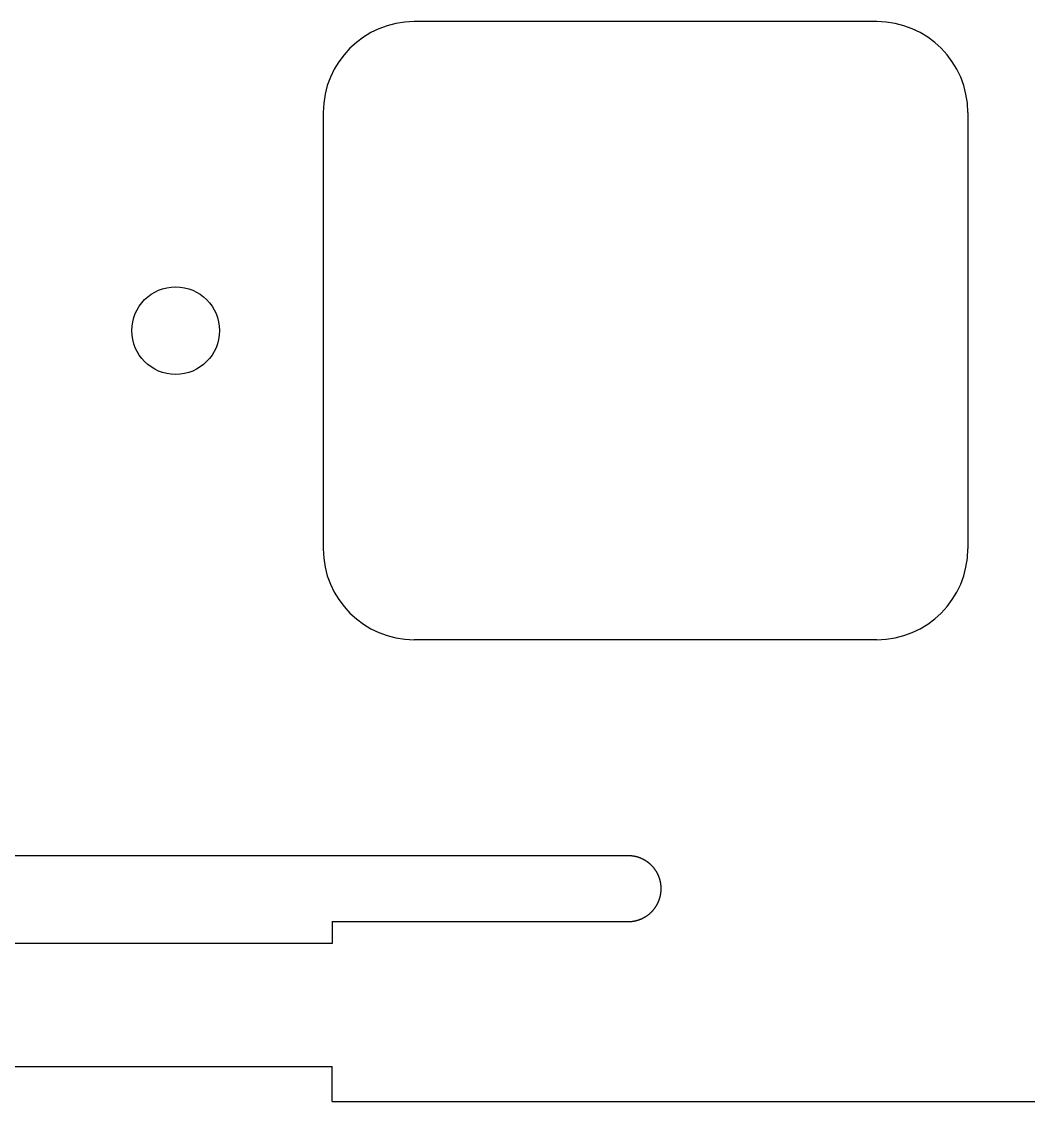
# Model space of a CAD drawing. Header units: millimetres. Extents: x -11 to 340, y -118 to 18.
# Drawn here: x 11.96 to 34.92, y -117.6 to -92.96 of the extents above; entities that cross this region are included whole.
import ezdxf

# ---------------------------------------------------------------- set-up
doc = ezdxf.new("R2010")
doc.units = ezdxf.units.MM
doc.header["$MEASUREMENT"] = 0
doc.layers.add('BLACK', color=7, linetype='CONTINUOUS')

msp = doc.modelspace()

# ---------------------------------------------------------------- linework, layer by layer
at = {"layer": 'BLACK', "linetype": 'Continuous'}
for p, q in [((31.46875, -92.9625), (20.918749, -92.9625)), ((18.84375, -95.0375), (18.84375, -104.987501)), ((33.54375, -95.0375), (33.54375, -104.9875)), ((31.46875, -107.0625), (20.91875, -107.0625)), ((25.8, -111.9925), (1.82757, -111.9925)), ((25.800797, -111.9925), (25.8, -111.9925)), ((25.804714, -111.992515), (25.800797, -111.9925)), ((25.808626, -111.992549), (25.804714, -111.992515)), ((25.812539, -111.992603), (25.808626, -111.992549)), ((25.816447, -111.992677), (25.812539, -111.992603)), ((25.820354, -111.992771), (25.816447, -111.992677)), ((25.824257, -111.992885), (25.820354, -111.992771)), ((25.828159, -111.993019), (25.824257, -111.992885)), ((25.832056, -111.993173), (25.828159, -111.993019)), ((25.835954, -111.993347), (25.832056, -111.993173)), ((25.839846, -111.99354), (25.835954, -111.993347)), ((25.843737, -111.993754), (25.839846, -111.99354)), ((25.847623, -111.993988), (25.843737, -111.993754)), ((25.851509, -111.994241), (25.847623, -111.993988)), ((25.85539, -111.994514), (25.851509, -111.994241)), ((25.85927, -111.994808), (25.85539, -111.994514)), ((25.863144, -111.995121), (25.85927, -111.994808)), ((25.867018, -111.995453), (25.863144, -111.995121)), ((25.870886, -111.995806), (25.867018, -111.995453)), ((25.874753, -111.996179), (25.870886, -111.995806)), ((25.878614, -111.996571), (25.874753, -111.996179)), ((25.882475, -111.996983), (25.878614, -111.996571)), ((25.88633, -111.997415), (25.882475, -111.996983)), ((25.890183, -111.997866), (25.88633, -111.997415)), ((25.894031, -111.998338), (25.890183, -111.997866)), ((25.897878, -111.998829), (25.894031, -111.998338)), ((25.901718, -111.99934), (25.897878, -111.998829)), ((25.905558, -111.99987), (25.901718, -111.99934)), ((25.909391, -112.00042), (25.905558, -111.99987)), ((25.913222, -112.00099), (25.909391, -112.00042)), ((25.917048, -112.00158), (25.913222, -112.00099)), ((25.920871, -112.002189), (25.917048, -112.00158)), ((25.924689, -112.002818), (25.920871, -112.002189)), ((25.928504, -112.003466), (25.924689, -112.002818)), ((25.932313, -112.004134), (25.928504, -112.003466)), ((25.936121, -112.004822), (25.932313, -112.004134)), ((25.939921, -112.005529), (25.936121, -112.004822)), ((25.94372, -112.006256), (25.939921, -112.005529)), ((25.947512, -112.007002), (25.94372, -112.006256)), ((25.951301, -112.007768), (25.947512, -112.007002)), ((25.955084, -112.008553), (25.951301, -112.007768)), ((25.958865, -112.009358), (25.955084, -112.008553)), ((25.962638, -112.010182), (25.958865, -112.009358)), ((25.966409, -112.011026), (25.962638, -112.010182)), ((25.970173, -112.011889), (25.966409, -112.011026)), ((25.973934, -112.012772), (25.970173, -112.011889)), ((25.977688, -112.013674), (25.973934, -112.012772)), ((25.98144, -112.014596), (25.977688, -112.013674)), ((25.985183, -112.015536), (25.98144, -112.014596)), ((25.988924, -112.016496), (25.985183, -112.015536)), ((25.992658, -112.017476), (25.988924, -112.016496)), ((25.996388, -112.018475), (25.992658, -112.017476)), ((26.000111, -112.019492), (25.996388, -112.018475)), ((26.00383, -112.02053), (26.000111, -112.019492)), ((26.007542, -112.021586), (26.00383, -112.02053)), ((26.01125, -112.022662), (26.007542, -112.021586)), ((26.01495, -112.023757), (26.01125, -112.022662)), ((26.018647, -112.024871), (26.01495, -112.023757)), ((26.022336, -112.026004), (26.018647, -112.024871)), ((26.026021, -112.027157), (26.022336, -112.026004)), ((26.029697, -112.028328), (26.026021, -112.027157)), ((26.03337, -112.029519), (26.029697, -112.028328)), ((26.037035, -112.030728), (26.03337, -112.029519)), ((26.040695, -112.031957), (26.037035, -112.030728)), ((26.044347, -112.033204), (26.040695, -112.031957)), ((26.047994, -112.034471), (26.044347, -112.033204)), ((26.051633, -112.035756), (26.047994, -112.034471)), ((26.055268, -112.037061), (26.051633, -112.035756)), ((26.058894, -112.038384), (26.055268, -112.037061)), ((26.062515, -112.039726), (26.058894, -112.038384)), ((26.066127, -112.041087), (26.062515, -112.039726)), ((26.069734, -112.042467), (26.066127, -112.041087)), ((26.073332, -112.043865), (26.069734, -112.042467)), ((26.076926, -112.045282), (26.073332, -112.043865)), ((26.08051, -112.046718), (26.076926, -112.045282)), ((26.084088, -112.048173), (26.08051, -112.046718)), ((26.087658, -112.049646), (26.084088, -112.048173)), ((26.091222, -112.051138), (26.087658, -112.049646)), ((26.094777, -112.052648), (26.091222, -112.051138)), ((26.098326, -112.054177), (26.094777, -112.052648)), ((26.101865, -112.055724), (26.098326, -112.054177)), ((26.105399, -112.057291), (26.101865, -112.055724)), ((26.108922, -112.058875), (26.105399, -112.057291)), ((26.11244, -112.060478), (26.108922, -112.058875)), ((26.115948, -112.062098), (26.11244, -112.060478)), ((26.11945, -112.063738), (26.115948, -112.062098)), ((26.122941, -112.065395), (26.11945, -112.063738)), ((26.126426, -112.067072), (26.122941, -112.065395)), ((26.129901, -112.068765), (26.126426, -112.067072)), ((26.133369, -112.070478), (26.129901, -112.068765)), ((26.136827, -112.072208), (26.133369, -112.070478)), ((26.140278, -112.073957), (26.136827, -112.072208)), ((26.143719, -112.075723), (26.140278, -112.073957)), ((26.147153, -112.077507), (26.143719, -112.075723)), ((26.150576, -112.079309), (26.147153, -112.077507)), ((26.153991, -112.08113), (26.150576, -112.079309)), ((26.157396, -112.082967), (26.153991, -112.08113)), ((26.160793, -112.084824), (26.157396, -112.082967)), ((26.16418, -112.086697), (26.160793, -112.084824)), ((26.167558, -112.088588), (26.16418, -112.086697)), ((26.170926, -112.090497), (26.167558, -112.088588)), ((26.174286, -112.092424), (26.170926, -112.090497)), ((26.177634, -112.094368), (26.174286, -112.092424)), ((26.180974, -112.096329), (26.177634, -112.094368)), ((26.184303, -112.098308), (26.180974, -112.096329)), ((26.187624, -112.100305), (26.184303, -112.098308)), ((26.190933, -112.102318), (26.187624, -112.100305)), ((26.194233, -112.10435), (26.190933, -112.102318)), ((26.197522, -112.106398), (26.194233, -112.10435)), ((26.200802, -112.108463), (26.197522, -112.106398)), ((26.20407, -112.110546), (26.200802, -112.108463)), ((26.207329, -112.112646), (26.20407, -112.110546)), ((26.210577, -112.114762), (26.207329, -112.112646)), ((26.213814, -112.116896), (26.210577, -112.114762)), ((26.21704, -112.119046), (26.213814, -112.116896)), ((26.220256, -112.121214), (26.21704, -112.119046)), ((26.223461, -112.123398), (26.220256, -112.121214)), ((26.226655, -112.125599), (26.223461, -112.123398)), ((26.229837, -112.127816), (26.226655, -112.125599)), ((26.233009, -112.13005), (26.229837, -112.127816)), ((26.236169, -112.1323), (26.233009, -112.13005)), ((26.239318, -112.134568), (26.236169, -112.1323)), ((26.242455, -112.136851), (26.239318, -112.134568)), ((26.245581, -112.139151), (26.242455, -112.136851)), ((26.248695, -112.141467), (26.245581, -112.139151)), ((26.251797, -112.143799), (26.248695, -112.141467)), ((26.254888, -112.146148), (26.251797, -112.143799)), ((26.257967, -112.148512), (26.254888, -112.146148)), ((26.261033, -112.150893), (26.257967, -112.148512)), ((26.264088, -112.153289), (26.261033, -112.150893)), ((26.26713, -112.155701), (26.264088, -112.153289)), ((26.27016, -112.15813), (26.26713, -112.155701)), ((26.273177, -112.160573), (26.27016, -112.15813)), ((26.276183, -112.163033), (26.273177, -112.160573)), ((26.279175, -112.165508), (26.276183, -112.163033)), ((26.282155, -112.167998), (26.279175, -112.165508)), ((26.285123, -112.170504), (26.282155, -112.167998)), ((26.288077, -112.173026), (26.285123, -112.170504)), ((26.291019, -112.175562), (26.288077, -112.173026)), ((26.293947, -112.178114), (26.291019, -112.175562)), ((26.296863, -112.180681), (26.293947, -112.178114)), ((26.299765, -112.183263), (26.296863, -112.180681)), ((26.302654, -112.18586), (26.299765, -112.183263)), ((26.30553, -112.188472), (26.302654, -112.18586)), ((26.308392, -112.191099), (26.30553, -112.188472)), ((26.311241, -112.19374), (26.308392, -112.191099)), ((26.314076, -112.196397), (26.311241, -112.19374)), ((26.316898, -112.199067), (26.314076, -112.196397)), ((26.319705, -112.201753), (26.316898, -112.199067)), ((26.322499, -112.204452), (26.319705, -112.201753)), ((26.325279, -112.207166), (26.322499, -112.204452)), ((26.328045, -112.209895), (26.325279, -112.207166)), ((26.330797, -112.212637), (26.328045, -112.209895)), ((26.336258, -112.218165), (26.330797, -112.212637)), ((26.341662, -112.223748), (26.336258, -112.218165)), ((26.347008, -112.229386), (26.341662, -112.223748)), ((26.352295, -112.235078), (26.347008, -112.229386)), ((26.357522, -112.240824), (26.352295, -112.235078)), ((26.36269, -112.246624), (26.357522, -112.240824)), ((26.367798, -112.252475), (26.36269, -112.246624)), ((26.372844, -112.258379), (26.367798, -112.252475)), ((26.377829, -112.264333), (26.372844, -112.258379)), ((26.382751, -112.270337), (26.377829, -112.264333)), ((26.387611, -112.276391), (26.382751, -112.270337)), ((26.392407, -112.282494), (26.387611, -112.276391)), ((26.39714, -112.288645), (26.392407, -112.282494)), ((26.401807, -112.294843), (26.39714, -112.288645)), ((26.40641, -112.301087), (26.401807, -112.294843)), ((26.410948, -112.307378), (26.40641, -112.301087)), ((26.415419, -112.313714), (26.410948, -112.307378)), ((26.419824, -112.320094), (26.415419, -112.313714)), ((26.424162, -112.326517), (26.419824, -112.320094)), ((26.428432, -112.332984), (26.424162, -112.326517)), ((26.432634, -112.339493), (26.428432, -112.332984)), ((26.436769, -112.346044), (26.432634, -112.339493)), ((26.440834, -112.352635), (26.436769, -112.346044)), ((26.44483, -112.359266), (26.440834, -112.352635)), ((26.448756, -112.365936), (26.44483, -112.359266)), ((26.452613, -112.372645), (26.448756, -112.365936)), ((26.456399, -112.379392), (26.452613, -112.372645)), ((26.460114, -112.386176), (26.456399, -112.379392)), ((26.463757, -112.392996), (26.460114, -112.386176)), ((26.46733, -112.399852), (26.463757, -112.392996)), ((26.47083, -112.406743), (26.46733, -112.399852)), ((26.474258, -112.413668), (26.47083, -112.406743)), ((26.477614, -112.420627), (26.474258, -112.413668)), ((26.480896, -112.427618), (26.477614, -112.420627)), ((26.484106, -112.434642), (26.480896, -112.427618)), ((26.487242, -112.441697), (26.484106, -112.434642)), ((26.490304, -112.448782), (26.487242, -112.441697)), ((26.493292, -112.455898), (26.490304, -112.448782)), ((26.496206, -112.463043), (26.493292, -112.455898)), ((26.499045, -112.470217), (26.496206, -112.463043)), ((26.501809, -112.477419), (26.499045, -112.470217)), ((26.504499, -112.484648), (26.501809, -112.477419)), ((26.507112, -112.491903), (26.504499, -112.484648)), ((26.509651, -112.499185), (26.507112, -112.491903)), ((26.512113, -112.506493), (26.509651, -112.499185)), ((26.5145, -112.513825), (26.512113, -112.506493)), ((26.51681, -112.521181), (26.5145, -112.513825)), ((26.519045, -112.528561), (26.51681, -112.521181)), ((26.521202, -112.535964), (26.519045, -112.528561)), ((26.523283, -112.543389), (26.521202, -112.535964)), ((26.525287, -112.550836), (26.523283, -112.543389)), ((26.527214, -112.558304), (26.525287, -112.550836)), ((26.529064, -112.565792), (26.527214, -112.558304)), ((26.530836, -112.573301), (26.529064, -112.565792)), ((26.532531, -112.580829), (26.530836, -112.573301)), ((26.534148, -112.588376), (26.532531, -112.580829)), ((26.535687, -112.595941), (26.534148, -112.588376)), ((26.537149, -112.603524), (26.535687, -112.595941)), ((26.538532, -112.611124), (26.537149, -112.603524)), ((26.539837, -112.618741), (26.538532, -112.611124)), ((26.541064, -112.626375), (26.539837, -112.618741)), ((26.542213, -112.634024), (26.541064, -112.626375)), ((26.543283, -112.641688), (26.542213, -112.634024)), ((26.544274, -112.649367), (26.543283, -112.641688)), ((26.545187, -112.65706), (26.544274, -112.649367)), ((26.546021, -112.664768), (26.545187, -112.65706)), ((26.546775, -112.672488), (26.546021, -112.664768)), ((26.546321, -112.817253), (26.546694, -112.813386)), ((26.546694, -112.813386), (26.547047, -112.809518)), ((26.547451, -112.680221), (26.546775, -112.672488)), ((26.547047, -112.809518), (26.547379, -112.805644)), ((26.547379, -112.805644), (26.547692, -112.80177)), ((26.548048, -112.687967), (26.547451, -112.680221)), ((26.547692, -112.80177), (26.547986, -112.79789)), ((26.547986, -112.79789), (26.548259, -112.794009)), ((26.548565, -112.695725), (26.548048, -112.687967)), ((26.548259, -112.794009), (26.548512, -112.790124)), ((26.548512, -112.790124), (26.548746, -112.786237)), ((26.549003, -112.703494), (26.548565, -112.695725)), ((26.548746, -112.786237), (26.54896, -112.782346)), ((26.54896, -112.782346), (26.549153, -112.778454)), ((26.549362, -112.711275), (26.549003, -112.703494)), ((26.549153, -112.778454), (26.549327, -112.774557)), ((26.549327, -112.774557), (26.549481, -112.770659)), ((26.549641, -112.719066), (26.549362, -112.711275)), ((26.549481, -112.770659), (26.549615, -112.766757)), ((26.549615, -112.766757), (26.549729, -112.762854)), ((26.54984, -112.726868), (26.549641, -112.719066)), ((26.549729, -112.762854), (26.549823, -112.758947)), ((26.549823, -112.758947), (26.549897, -112.755039)), ((26.54996, -112.734679), (26.54984, -112.726868)), ((26.549897, -112.755039), (26.549951, -112.751127)), ((26.549951, -112.751127), (26.549985, -112.747214)), ((26.55, -112.7425), (26.54996, -112.734679)), ((26.549985, -112.747214), (26.55, -112.743297)), ((26.55, -112.743297), (26.55, -112.7425)), ((26.477105, -113.065442), (26.478762, -113.06195)), ((26.478762, -113.06195), (26.480402, -113.058448)), ((26.480402, -113.058448), (26.482022, -113.05494)), ((26.482022, -113.05494), (26.483625, -113.051423)), ((26.483625, -113.051423), (26.485209, -113.047899)), ((26.485209, -113.047899), (26.486776, -113.044365)), ((26.486776, -113.044365), (26.488323, -113.040826)), ((26.488323, -113.040826), (26.489852, -113.037277)), ((26.489852, -113.037277), (26.491362, -113.033722)), ((26.491362, -113.033722), (26.492854, -113.030158)), ((26.492854, -113.030158), (26.494327, -113.026589)), ((26.494327, -113.026589), (26.495782, -113.02301)), ((26.495782, -113.02301), (26.497218, -113.019426)), ((26.497218, -113.019426), (26.498635, -113.015833)), ((26.498635, -113.015833), (26.500033, -113.012234)), ((26.500033, -113.012234), (26.501413, -113.008627)), ((26.501413, -113.008627), (26.502774, -113.005015)), ((26.502774, -113.005015), (26.504116, -113.001394)), ((26.504116, -113.001394), (26.505439, -112.997768)), ((26.505439, -112.997768), (26.506744, -112.994134)), ((26.506744, -112.994134), (26.508029, -112.990495)), ((26.508029, -112.990495), (26.509296, -112.986847)), ((26.509296, -112.986847), (26.510543, -112.983195)), ((26.510543, -112.983195), (26.511772, -112.979535)), ((26.511772, -112.979535), (26.512981, -112.975871)), ((26.512981, -112.975871), (26.514172, -112.972198)), ((26.514172, -112.972198), (26.515343, -112.968521)), ((26.515343, -112.968521), (26.516496, -112.964836)), ((26.516496, -112.964836), (26.517629, -112.961148)), ((26.517629, -112.961148), (26.518743, -112.957451)), ((26.518743, -112.957451), (26.519838, -112.95375)), ((26.519838, -112.95375), (26.520914, -112.950042)), ((26.520914, -112.950042), (26.52197, -112.946331)), ((26.52197, -112.946331), (26.523008, -112.942611)), ((26.523008, -112.942611), (26.524025, -112.938888)), ((26.524025, -112.938888), (26.525024, -112.935158)), ((26.525024, -112.935158), (26.526004, -112.931425)), ((26.526004, -112.931425), (26.526964, -112.927684)), ((26.526964, -112.927684), (26.527904, -112.92394)), ((26.527904, -112.92394), (26.528826, -112.920189)), ((26.528826, -112.920189), (26.529728, -112.916435)), ((26.529728, -112.916435), (26.530611, -112.912673)), ((26.530611, -112.912673), (26.531474, -112.908909)), ((26.531474, -112.908909), (26.532318, -112.905138)), ((26.532318, -112.905138), (26.533142, -112.901365)), ((26.533142, -112.901365), (26.533947, -112.897584)), ((26.533947, -112.897584), (26.534732, -112.893802)), ((26.534732, -112.893802), (26.535498, -112.890012)), ((26.535498, -112.890012), (26.536244, -112.88622)), ((26.536244, -112.88622), (26.536971, -112.882421)), ((26.536971, -112.882421), (26.537678, -112.878621)), ((26.537678, -112.878621), (26.538366, -112.874814)), ((26.538366, -112.874814), (26.539034, -112.871005)), ((26.539034, -112.871005), (26.539682, -112.867189)), ((26.539682, -112.867189), (26.540311, -112.863372)), ((26.540311, -112.863372), (26.54092, -112.859548)), ((26.54092, -112.859548), (26.54151, -112.855723)), ((26.54151, -112.855723), (26.54208, -112.851891)), ((26.54208, -112.851891), (26.54263, -112.848058)), ((26.54263, -112.848058), (26.54316, -112.844219)), ((26.54316, -112.844219), (26.543671, -112.840378)), ((26.543671, -112.840378), (26.544162, -112.836531)), ((26.544162, -112.836531), (26.544634, -112.832684)), ((26.544634, -112.832684), (26.545085, -112.82883)), ((26.545085, -112.82883), (26.545517, -112.824975)), ((26.545517, -112.824975), (26.545929, -112.821115)), ((26.545929, -112.821115), (26.546321, -112.817253)), ((26.290025, -113.310298), (26.295876, -113.305191)), ((26.295876, -113.305191), (26.301676, -113.300023)), ((26.301676, -113.300023), (26.307422, -113.294795)), ((26.307422, -113.294795), (26.313114, -113.289508)), ((26.313114, -113.289508), (26.318753, -113.284162)), ((26.318753, -113.284162), (26.324336, -113.278758)), ((26.324336, -113.278758), (26.329863, -113.273297)), ((26.329863, -113.273297), (26.332605, -113.270545)), ((26.332605, -113.270545), (26.335334, -113.267779)), ((26.335334, -113.267779), (26.338048, -113.264999)), ((26.338048, -113.264999), (26.340748, -113.262206)), ((26.340748, -113.262206), (26.343433, -113.259398)), ((26.343433, -113.259398), (26.346104, -113.256576)), ((26.346104, -113.256576), (26.34876, -113.253741)), ((26.34876, -113.253741), (26.351401, -113.250892)), ((26.351401, -113.250892), (26.354028, -113.24803)), ((26.354028, -113.24803), (26.35664, -113.245154)), ((26.35664, -113.245154), (26.359237, -113.242265)), ((26.359237, -113.242265), (26.361819, -113.239363)), ((26.361819, -113.239363), (26.364386, -113.236448)), ((26.364386, -113.236448), (26.366938, -113.233519)), ((26.366938, -113.233519), (26.369474, -113.230577)), ((26.369474, -113.230577), (26.371996, -113.227623)), ((26.371996, -113.227623), (26.374502, -113.224656)), ((26.374502, -113.224656), (26.376992, -113.221676)), ((26.376992, -113.221676), (26.379467, -113.218683)), ((26.379467, -113.218683), (26.381927, -113.215678)), ((26.381927, -113.215678), (26.38437, -113.21266)), ((26.38437, -113.21266), (26.386799, -113.20963)), ((26.386799, -113.20963), (26.389211, -113.206588)), ((26.389211, -113.206588), (26.391607, -113.203533)), ((26.391607, -113.203533), (26.393988, -113.200467)), ((26.393988, -113.200467), (26.396352, -113.197388)), ((26.396352, -113.197388), (26.398701, -113.194298)), ((26.398701, -113.194298), (26.401033, -113.191195)), ((26.401033, -113.191195), (26.403349, -113.188081)), ((26.403349, -113.188081), (26.405649, -113.184955)), ((26.405649, -113.184955), (26.407932, -113.181818)), ((26.407932, -113.181818), (26.4102, -113.178669)), ((26.4102, -113.178669), (26.41245, -113.175509)), ((26.41245, -113.175509), (26.414684, -113.172337)), ((26.414684, -113.172337), (26.416901, -113.169155)), ((26.416901, -113.169155), (26.419103, -113.165961)), ((26.419103, -113.165961), (26.421286, -113.162757)), ((26.421286, -113.162757), (26.423454, -113.159541)), ((26.423454, -113.159541), (26.425604, -113.156315)), ((26.425604, -113.156315), (26.427738, -113.153077)), ((26.427738, -113.153077), (26.429854, -113.14983)), ((26.429854, -113.14983), (26.431954, -113.146571)), ((26.431954, -113.146571), (26.434037, -113.143302)), ((26.434037, -113.143302), (26.436102, -113.140023)), ((26.436102, -113.140023), (26.43815, -113.136734)), ((26.43815, -113.136734), (26.440182, -113.133433)), ((26.440182, -113.133433), (26.442195, -113.130124)), ((26.442195, -113.130124), (26.444192, -113.126804)), ((26.444192, -113.126804), (26.446171, -113.123475)), ((26.446171, -113.123475), (26.448132, -113.120134)), ((26.448132, -113.120134), (26.450076, -113.116786)), ((26.450076, -113.116786), (26.452003, -113.113426)), ((26.452003, -113.113426), (26.453912, -113.110059)), ((26.453912, -113.110059), (26.455803, -113.10668)), ((26.455803, -113.10668), (26.457676, -113.103294)), ((26.457676, -113.103294), (26.459533, -113.099896)), ((26.459533, -113.099896), (26.46137, -113.096491)), ((26.46137, -113.096491), (26.463191, -113.093076)), ((26.463191, -113.093076), (26.464993, -113.089653)), ((26.464993, -113.089653), (26.466777, -113.08622)), ((26.466777, -113.08622), (26.468543, -113.082779)), ((26.468543, -113.082779), (26.470292, -113.079328)), ((26.470292, -113.079328), (26.472022, -113.07587)), ((26.472022, -113.07587), (26.473735, -113.072402)), ((26.473735, -113.072402), (26.475428, -113.068927)), ((26.475428, -113.068927), (26.477105, -113.065442)), ((19.05, -113.4925), (19.05, -113.995029)), ((19.05, -113.4925), (25.8, -113.4925)), ((25.8, -113.4925), (25.807821, -113.49246)), ((25.807821, -113.49246), (25.815632, -113.49234)), ((25.815632, -113.49234), (25.823434, -113.492141)), ((25.823434, -113.492141), (25.831225, -113.491862)), ((25.831225, -113.491862), (25.839006, -113.491503)), ((25.839006, -113.491503), (25.846775, -113.491065)), ((25.846775, -113.491065), (25.854533, -113.490548)), ((25.854533, -113.490548), (25.862279, -113.489951)), ((25.862279, -113.489951), (25.870012, -113.489275)), ((25.870012, -113.489275), (25.877733, -113.488521)), ((25.877733, -113.488521), (25.88544, -113.487687)), ((25.88544, -113.487687), (25.893133, -113.486774)), ((25.893133, -113.486774), (25.900812, -113.485783)), ((25.900812, -113.485783), (25.908476, -113.484713)), ((25.908476, -113.484713), (25.916126, -113.483564)), ((25.916126, -113.483564), (25.923759, -113.482337)), ((25.923759, -113.482337), (25.931376, -113.481032)), ((25.931376, -113.481032), (25.938976, -113.479649)), ((25.938976, -113.479649), (25.946559, -113.478187)), ((25.946559, -113.478187), (25.954125, -113.476648)), ((25.954125, -113.476648), (25.961672, -113.475031)), ((25.961672, -113.475031), (25.9692, -113.473336)), ((25.9692, -113.473336), (25.976708, -113.471564)), ((25.976708, -113.471564), (25.984197, -113.469714)), ((25.984197, -113.469714), (25.991665, -113.467787)), ((25.991665, -113.467787), (25.999112, -113.465783)), ((25.999112, -113.465783), (26.006537, -113.463702)), ((26.006537, -113.463702), (26.013939, -113.461545)), ((26.013939, -113.461545), (26.021319, -113.459311)), ((26.021319, -113.459311), (26.028676, -113.457)), ((26.028676, -113.457), (26.036008, -113.454613)), ((26.036008, -113.454613), (26.043315, -113.452151)), ((26.043315, -113.452151), (26.050597, -113.449612)), ((26.050597, -113.449612), (26.057853, -113.446999)), ((26.057853, -113.446999), (26.065082, -113.444309)), ((26.065082, -113.444309), (26.072284, -113.441545)), ((26.072284, -113.441545), (26.079457, -113.438706)), ((26.079457, -113.438706), (26.086602, -113.435792)), ((26.086602, -113.435792), (26.093718, -113.432804)), ((26.093718, -113.432804), (26.100804, -113.429742)), ((26.100804, -113.429742), (26.107859, -113.426606)), ((26.107859, -113.426606), (26.114882, -113.423397)), ((26.114882, -113.423397), (26.121873, -113.420114)), ((26.121873, -113.420114), (26.128832, -113.416758)), ((26.128832, -113.416758), (26.135757, -113.41333)), ((26.135757, -113.41333), (26.142648, -113.40983)), ((26.142648, -113.40983), (26.149504, -113.406258)), ((26.149504, -113.406258), (26.156324, -113.402614)), ((26.156324, -113.402614), (26.163108, -113.398899)), ((26.163108, -113.398899), (26.169855, -113.395113)), ((26.169855, -113.395113), (26.176564, -113.391256)), ((26.176564, -113.391256), (26.183234, -113.38733)), ((26.183234, -113.38733), (26.189866, -113.383334)), ((26.189866, -113.383334), (26.196457, -113.379269)), ((26.196457, -113.379269), (26.203007, -113.375135)), ((26.203007, -113.375135), (26.209516, -113.370932)), ((26.209516, -113.370932), (26.215983, -113.366662)), ((26.215983, -113.366662), (26.222407, -113.362324)), ((26.222407, -113.362324), (26.228787, -113.357919)), ((26.228787, -113.357919), (26.235122, -113.353448)), ((26.235122, -113.353448), (26.241413, -113.34891)), ((26.241413, -113.34891), (26.247658, -113.344308)), ((26.247658, -113.344308), (26.253856, -113.33964)), ((26.253856, -113.33964), (26.260006, -113.334907)), ((26.260006, -113.334907), (26.266109, -113.330111)), ((26.266109, -113.330111), (26.272163, -113.325252)), ((26.272163, -113.325252), (26.278167, -113.320329)), ((26.278167, -113.320329), (26.284122, -113.315344)), ((26.284122, -113.315344), (26.290025, -113.310298)), ((19.05, -113.995029), (6.35, -113.995029)), ((6.35, -116.795029), (19.05, -116.795029)), ((19.05, -117.595029), (19.05, -116.795029)), ((19.05, -117.595029), (49.05, -117.595029))]:
    msp.add_line(p, q, dxfattribs=at)
at = {"layer": 'BLACK'}
msp.add_circle((15.478199, -100.0125), 1, dxfattribs=at)
for centre, radius, start, end in [((20.918754, -95.037504), 2.075004, 90.0001381, 179.9998896), ((31.46875, -95.0375), 2.075, 0, 90), ((20.918752, -104.987498), 2.075002, 180.0000828, 269.9999448), ((31.46875, -104.9875), 2.075, 270, 0)]:
    msp.add_arc(centre, radius, start, end, dxfattribs=at)

doc.saveas('drawing.dxf')
